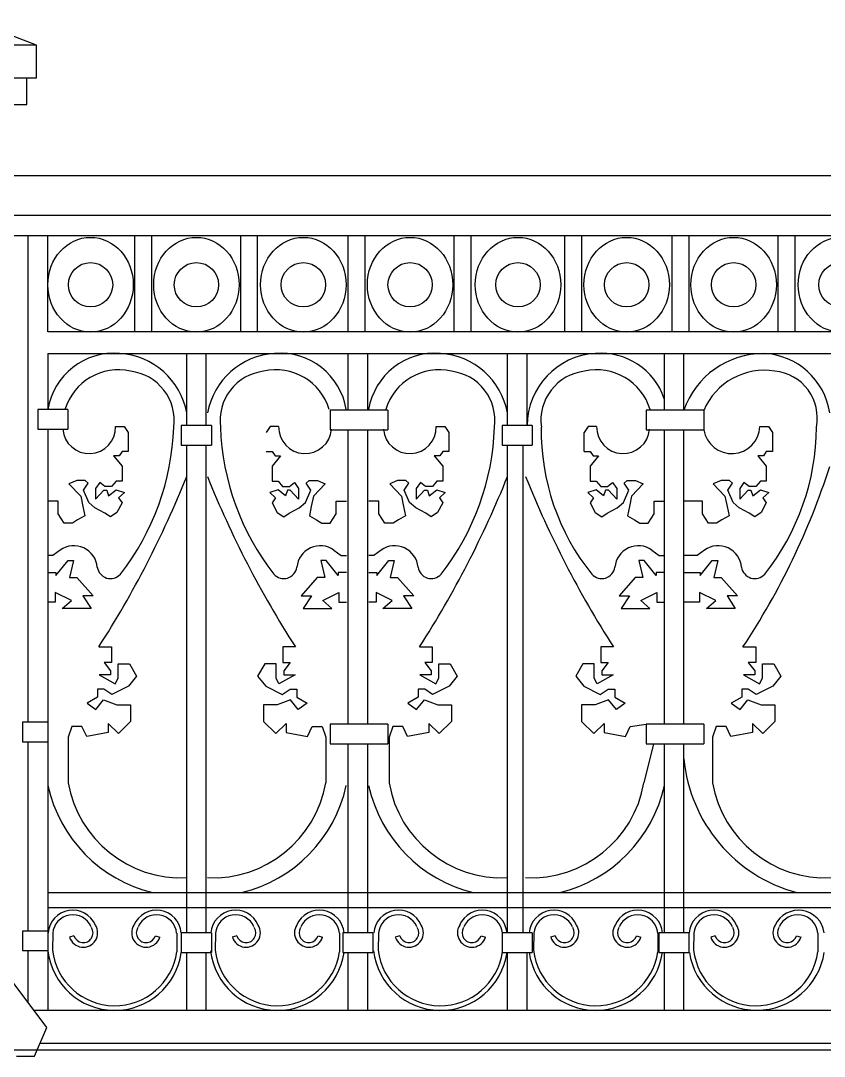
# Model space of a CAD drawing. Header units: millimetres. Extents: x 1931 to 30327, y -2374 to 17555.
# Drawn here: x 8144 to 9015, y 13276 to 14398 of the extents above; entities that cross this region are included whole.
import ezdxf

# ---------------------------------------------------------------- set-up
doc = ezdxf.new("R2010")
doc.units = ezdxf.units.MM

msp = doc.modelspace()

# ---------------------------------------------------------------- linework, layer by layer
at = {"color": 4, "linetype": 'ByBlock', "lineweight": -2}
for p, q in [((8160.8, 14371.4), (8091.4, 14398)), ((8160.8, 14371.4), (8011.3, 14371.4)), ((8160.8, 14336), (8160.8, 14371.4)), ((8011.3, 14336), (8160.8, 14336)), ((8150.5, 14307.2), (8150.5, 14336)), ((8129, 14307.2), (8150.5, 14307.2)), ((8101.7, 14230.4), (9963.7, 14230.4)), ((8101.7, 14187.5), (9963.7, 14187.5)), ((9963.7, 14165.1), (8101.7, 14165.1)), ((8173.3, 14165.1), (8151.7, 14165.1)), ((8151.7, 14165.1), (8151.7, 13957.5)), ((8173.3, 14060.8), (8173.3, 14165.1)), ((8267.6, 14060.8), (8267.6, 14165.1)), ((8285.9, 14060.8), (8285.9, 14165.1)), ((8382.3, 14060.8), (8382.3, 14165.1)), ((8400.6, 14060.8), (8400.6, 14165.1)), ((8498.8, 14060.8), (8498.8, 14165.1)), ((8517.1, 14060.8), (8517.1, 14165.1)), ((8613.5, 14060.8), (8613.5, 14165.1)), ((8631.9, 14060.8), (8631.9, 14165.1)), ((8733.4, 14060.8), (8733.4, 14165.1)), ((8751.8, 14060.8), (8751.8, 14165.1)), ((8849.9, 14060.8), (8849.9, 14165.1)), ((8868.2, 14060.8), (8868.2, 14165.1)), ((8964.7, 14060.8), (8964.7, 14165.1)), ((8983, 14060.8), (8983, 14165.1)), ((9894.7, 14060.8), (8173.3, 14060.8)), ((8173.3, 14037.6), (8173.3, 13976.8)), ((8173.3, 14037.6), (9894.7, 14037.6)), ((8323.8, 13959.5), (8323.8, 14037.6)), ((8344.9, 13959.5), (8344.9, 14037.6)), ((8498.8, 13976), (8498.8, 14037.6)), ((8519.9, 13976), (8519.9, 14037.6)), ((8671.3, 13959.5), (8671.3, 14037.6)), ((8692.5, 13959.5), (8692.5, 14037.6)), ((8841.3, 13976), (8841.3, 14037.6)), ((8862.4, 13976), (8862.4, 14037.6)), ((8195, 13976.8), (8162.3, 13976.8)), ((8162.3, 13976.8), (8162.3, 13955.5)), ((8195, 13976.8), (8195, 13955.5)), ((8541.6, 13976), (8479.2, 13976)), ((8479.2, 13976), (8479.2, 13954.7)), ((8541.6, 13976), (8541.6, 13954.7)), ((8884.2, 13976), (8821.7, 13976)), ((8821.7, 13976), (8821.7, 13954.7)), ((8884.2, 13976), (8884.2, 13954.7)), ((8151.7, 13957.5), (8151.7, 13638)), ((8162.3, 13955.5), (8195, 13955.5)), ((8173.3, 13955.5), (8173.3, 13326.3)), ((8246.6, 13958.3), (8255.8, 13958.3)), ((8255.8, 13958.3), (8260.3, 13951.8)), ((8350.5, 13959.5), (8317.8, 13959.5)), ((8317.8, 13959.5), (8317.8, 13938.2)), ((8350.5, 13959.5), (8350.5, 13938.2)), ((8414.1, 13958.3), (8409.7, 13951.8)), ((8423.3, 13958.3), (8414.1, 13958.3)), ((8479.2, 13954.7), (8541.6, 13954.7)), ((8498.8, 13635.9), (8498.8, 13954.7)), ((8519.9, 13635.9), (8519.9, 13954.7)), ((8594.2, 13958.3), (8603.4, 13958.3)), ((8603.4, 13958.3), (8607.9, 13951.8)), ((8698.1, 13959.5), (8665.4, 13959.5)), ((8665.4, 13959.5), (8665.4, 13938.2)), ((8698.1, 13959.5), (8698.1, 13938.2)), ((8758.7, 13958.3), (8754.3, 13951.8)), ((8767.9, 13958.3), (8758.7, 13958.3)), ((8821.7, 13954.7), (8884.2, 13954.7)), ((8841.3, 13635.9), (8841.3, 13954.7)), ((8862.4, 13635.9), (8862.4, 13954.7)), ((8944.8, 13958.3), (8954, 13958.3)), ((8954, 13958.3), (8958.5, 13951.8)), ((8260.3, 13951.8), (8260.3, 13931.5)), ((8607.9, 13951.8), (8607.9, 13931.5)), ((8754.3, 13931.5), (8754.3, 13951.8)), ((8958.5, 13951.8), (8958.5, 13931.5)), ((8317.8, 13938.2), (8350.5, 13938.2)), ((8323.8, 13410), (8323.8, 13938.2)), ((8344.9, 13410), (8344.9, 13938.2)), ((8665.4, 13938.2), (8698.1, 13938.2)), ((8671.3, 13410), (8671.3, 13938.2)), ((8688.4, 13410), (8688.4, 13938.2)), ((8250.5, 13926.8), (8244.4, 13926.8)), ((8244.4, 13926.8), (8253.6, 13915.3)), ((8253.6, 13931.5), (8250.5, 13926.8)), ((8260.3, 13931.5), (8253.6, 13931.5)), ((8409.7, 13931.5), (8416.3, 13931.5)), ((8416.3, 13931.5), (8419.5, 13926.8)), ((8425.5, 13926.8), (8416.3, 13915.3)), ((8419.5, 13926.8), (8425.5, 13926.8)), ((8598, 13926.8), (8592, 13926.8)), ((8592, 13926.8), (8601.2, 13915.3)), ((8601.2, 13931.5), (8598, 13926.8)), ((8607.9, 13931.5), (8601.2, 13931.5)), ((8754.3, 13931.5), (8760.9, 13931.5)), ((8760.9, 13931.5), (8764.1, 13926.8)), ((8770.1, 13926.8), (8760.9, 13915.3)), ((8764.1, 13926.8), (8770.1, 13926.8)), ((8948.6, 13926.8), (8942.6, 13926.8)), ((8942.6, 13926.8), (8951.8, 13915.3)), ((8951.8, 13931.5), (8948.6, 13926.8)), ((8958.5, 13931.5), (8951.8, 13931.5)), ((8253.6, 13915.3), (8253.6, 13908.7)), ((8416.3, 13915.3), (8416.3, 13908.7)), ((8601.2, 13915.3), (8601.2, 13908.7)), ((8760.9, 13915.3), (8760.9, 13908.7)), ((8951.8, 13915.3), (8951.8, 13908.7)), ((8204.7, 13900.1), (8196.1, 13896.5)), ((8213.7, 13900.1), (8204.7, 13900.1)), ((8216.9, 13897.1), (8213.7, 13900.1)), ((8247.3, 13899.2), (8242.3, 13893.6)), ((8253.6, 13899.2), (8247.3, 13899.2)), ((8253.6, 13908.7), (8253.6, 13899.2)), ((8416.3, 13908.7), (8416.3, 13899.2)), ((8416.3, 13899.2), (8422.7, 13899.2)), ((8422.7, 13899.2), (8427.6, 13893.6)), ((8453, 13897.1), (8456.3, 13900.1)), ((8456.3, 13900.1), (8465.3, 13900.1)), ((8465.3, 13900.1), (8473.9, 13896.5)), ((8552.3, 13900.1), (8543.7, 13896.5)), ((8561.3, 13900.1), (8552.3, 13900.1)), ((8564.5, 13897.1), (8561.3, 13900.1)), ((8594.9, 13899.2), (8589.9, 13893.6)), ((8601.2, 13899.2), (8594.9, 13899.2)), ((8601.2, 13908.7), (8601.2, 13899.2)), ((8760.9, 13908.7), (8760.9, 13899.2)), ((8760.9, 13899.2), (8767.3, 13899.2)), ((8767.3, 13899.2), (8772.3, 13893.6)), ((8797.6, 13897.1), (8800.9, 13900.1)), ((8800.9, 13900.1), (8809.9, 13900.1)), ((8809.9, 13900.1), (8818.5, 13896.5)), ((8902.8, 13900.1), (8894.2, 13896.5)), ((8911.8, 13900.1), (8902.8, 13900.1)), ((8915.1, 13897.1), (8911.8, 13900.1)), ((8945.5, 13899.2), (8940.5, 13893.6)), ((8951.8, 13899.2), (8945.5, 13899.2)), ((8951.8, 13908.7), (8951.8, 13899.2)), ((8196.1, 13896.5), (8208.8, 13882.8)), ((8211.8, 13889.5), (8216.9, 13897.1)), ((8217.6, 13876), (8211.8, 13889.5)), ((8229.4, 13897.9), (8224.9, 13891.4)), ((8224.9, 13891.4), (8224.9, 13879.9)), ((8224.9, 13879.9), (8233.9, 13889.5)), ((8234.9, 13893.6), (8229.4, 13897.9)), ((8233.9, 13889.5), (8237, 13889.5)), ((8242.3, 13893.6), (8234.9, 13893.6)), ((8237, 13889.5), (8239, 13883.4)), ((8239, 13883.4), (8247.2, 13889.9)), ((8247.2, 13889.9), (8256.2, 13887.1)), ((8422.7, 13889.9), (8413.7, 13887.1)), ((8430.9, 13883.4), (8422.7, 13889.9)), ((8427.6, 13893.6), (8435, 13893.6)), ((8433, 13889.5), (8430.9, 13883.4)), ((8436, 13889.5), (8433, 13889.5)), ((8435, 13893.6), (8440.5, 13897.9)), ((8445, 13879.9), (8436, 13889.5)), ((8440.5, 13897.9), (8445, 13891.4)), ((8445, 13891.4), (8445, 13879.9)), ((8452.4, 13876), (8458.1, 13889.5)), ((8458.1, 13889.5), (8453, 13897.1)), ((8473.9, 13896.5), (8461.2, 13882.8)), ((8543.7, 13896.5), (8556.3, 13882.8)), ((8559.4, 13889.5), (8564.5, 13897.1)), ((8565.1, 13876), (8559.4, 13889.5)), ((8577, 13897.9), (8572.5, 13891.4)), ((8572.5, 13891.4), (8572.5, 13879.9)), ((8572.5, 13879.9), (8581.5, 13889.5)), ((8582.5, 13893.6), (8577, 13897.9)), ((8581.5, 13889.5), (8584.6, 13889.5)), ((8589.9, 13893.6), (8582.5, 13893.6)), ((8584.6, 13889.5), (8586.6, 13883.4)), ((8586.6, 13883.4), (8594.8, 13889.9)), ((8594.8, 13889.9), (8603.8, 13887.1)), ((8767.4, 13889.9), (8758.4, 13887.1)), ((8775.5, 13883.4), (8767.4, 13889.9)), ((8772.3, 13893.6), (8779.6, 13893.6)), ((8777.6, 13889.5), (8775.5, 13883.4)), ((8780.7, 13889.5), (8777.6, 13889.5)), ((8779.6, 13893.6), (8785.2, 13897.9)), ((8789.7, 13879.9), (8780.7, 13889.5)), ((8785.2, 13897.9), (8789.7, 13891.4)), ((8789.7, 13891.4), (8789.7, 13879.9)), ((8797, 13876), (8802.7, 13889.5)), ((8802.7, 13889.5), (8797.6, 13897.1)), ((8818.5, 13896.5), (8805.8, 13882.8)), ((8894.2, 13896.5), (8906.9, 13882.8)), ((8910, 13889.5), (8915.1, 13897.1)), ((8915.7, 13876), (8910, 13889.5)), ((8927.6, 13897.9), (8923.1, 13891.4)), ((8923.1, 13891.4), (8923.1, 13879.9)), ((8923.1, 13879.9), (8932.1, 13889.5)), ((8933.1, 13893.6), (8927.6, 13897.9)), ((8932.1, 13889.5), (8935.2, 13889.5)), ((8940.5, 13893.6), (8933.1, 13893.6)), ((8935.2, 13889.5), (8937.2, 13883.4)), ((8937.2, 13883.4), (8945.4, 13889.9)), ((8945.4, 13889.9), (8954.4, 13887.1)), ((8184.4, 13877.7), (8173.3, 13877.7)), ((8184.4, 13863.8), (8184.4, 13877.7)), ((8208.8, 13882.8), (8211.2, 13871.9)), ((8224.3, 13870.3), (8217.6, 13876)), ((8256.2, 13887.1), (8249.9, 13881.3)), ((8249.9, 13881.3), (8253.6, 13875.6)), ((8413.7, 13887.1), (8420.1, 13881.3)), ((8420.1, 13881.3), (8416.4, 13875.6)), ((8445.6, 13870.3), (8452.4, 13876)), ((8461.2, 13882.8), (8458.7, 13871.9)), ((8485.5, 13863.8), (8485.5, 13877.7)), ((8485.5, 13877.7), (8496.7, 13877.7)), ((8532, 13877.7), (8520.9, 13877.7)), ((8532, 13863.8), (8532, 13877.7)), ((8556.3, 13882.8), (8558.8, 13871.9)), ((8571.9, 13870.3), (8565.1, 13876)), ((8603.8, 13887.1), (8597.5, 13881.3)), ((8597.5, 13881.3), (8601.1, 13875.6)), ((8758.4, 13887.1), (8764.7, 13881.3)), ((8764.7, 13881.3), (8761, 13875.6)), ((8790.3, 13870.3), (8797, 13876)), ((8805.8, 13882.8), (8803.4, 13871.9)), ((8830.2, 13863.8), (8830.2, 13877.7)), ((8830.2, 13877.7), (8841.3, 13877.7)), ((8882.6, 13877.7), (8862.4, 13877.7)), ((8882.6, 13863.8), (8882.6, 13877.7)), ((8906.9, 13882.8), (8909.4, 13871.9)), ((8922.5, 13870.3), (8915.7, 13876)), ((8954.4, 13887.1), (8948, 13881.3)), ((8948, 13881.3), (8951.7, 13875.6)), ((8211.2, 13871.9), (8213.3, 13861.7)), ((8235.1, 13864.4), (8224.3, 13870.3)), ((8248, 13865.4), (8241.1, 13860.5)), ((8253.6, 13875.6), (8248, 13865.4)), ((8416.4, 13875.6), (8421.9, 13865.4)), ((8421.9, 13865.4), (8428.9, 13860.5)), ((8434.8, 13864.4), (8445.6, 13870.3)), ((8458.7, 13871.9), (8456.7, 13861.7)), ((8558.8, 13871.9), (8560.8, 13861.7)), ((8582.7, 13864.4), (8571.9, 13870.3)), ((8595.6, 13865.4), (8588.7, 13860.5)), ((8601.1, 13875.6), (8595.6, 13865.4)), ((8761, 13875.6), (8766.5, 13865.4)), ((8766.5, 13865.4), (8773.5, 13860.5)), ((8779.4, 13864.4), (8790.3, 13870.3)), ((8803.4, 13871.9), (8801.3, 13861.7)), ((8909.4, 13871.9), (8911.4, 13861.7)), ((8933.3, 13864.4), (8922.5, 13870.3)), ((8946.2, 13865.4), (8939.2, 13860.5)), ((8951.7, 13875.6), (8946.2, 13865.4)), ((8191, 13853.6), (8184.4, 13863.8)), ((8199.8, 13853.6), (8191, 13853.6)), ((8205.5, 13857.2), (8199.8, 13853.6)), ((8213.3, 13861.7), (8205.5, 13857.2)), ((8241.1, 13860.5), (8235.1, 13864.4)), ((8428.9, 13860.5), (8434.8, 13864.4)), ((8456.7, 13861.7), (8464.5, 13857.2)), ((8464.5, 13857.2), (8470.2, 13853.6)), ((8470.2, 13853.6), (8479, 13853.6)), ((8479, 13853.6), (8485.5, 13863.8)), ((8538.5, 13853.6), (8532, 13863.8)), ((8547.3, 13853.6), (8538.5, 13853.6)), ((8553.1, 13857.2), (8547.3, 13853.6)), ((8560.8, 13861.7), (8553.1, 13857.2)), ((8588.7, 13860.5), (8582.7, 13864.4)), ((8773.5, 13860.5), (8779.4, 13864.4)), ((8801.3, 13861.7), (8809.1, 13857.2)), ((8809.1, 13857.2), (8814.8, 13853.6)), ((8814.8, 13853.6), (8823.6, 13853.6)), ((8823.6, 13853.6), (8830.2, 13863.8)), ((8889.1, 13853.6), (8882.6, 13863.8)), ((8897.9, 13853.6), (8889.1, 13853.6)), ((8903.7, 13857.2), (8897.9, 13853.6)), ((8911.4, 13861.7), (8903.7, 13857.2)), ((8939.2, 13860.5), (8933.3, 13864.4)), ((8186.7, 13824.6), (8178.8, 13818.6)), ((8483.2, 13824.6), (8491.2, 13818.6)), ((8534.3, 13824.6), (8526.4, 13818.6)), ((8827.9, 13824.6), (8835.8, 13818.6)), ((8884.9, 13824.6), (8876.9, 13818.6)), ((8178.8, 13818.6), (8173.3, 13818.6)), ((8182, 13796.9), (8195.1, 13813.4)), ((8195.1, 13813.4), (8201, 13813.4)), ((8201, 13813.4), (8196.6, 13794.7)), ((8474.9, 13813.4), (8468.9, 13813.4)), ((8468.9, 13813.4), (8473.3, 13794.7)), ((8488, 13796.9), (8474.9, 13813.4)), ((8491.2, 13818.6), (8496.7, 13818.6)), ((8526.4, 13818.6), (8520.9, 13818.6)), ((8529.6, 13796.9), (8542.7, 13813.4)), ((8542.7, 13813.4), (8548.6, 13813.4)), ((8548.6, 13813.4), (8544.2, 13794.7)), ((8819.5, 13813.4), (8813.6, 13813.4)), ((8813.6, 13813.4), (8817.9, 13794.7)), ((8832.6, 13796.9), (8819.5, 13813.4)), ((8835.8, 13818.6), (8841.3, 13818.6)), ((8876.9, 13818.6), (8862.4, 13818.6)), ((8880.1, 13796.9), (8893.2, 13813.4)), ((8893.2, 13813.4), (8899.2, 13813.4)), ((8899.2, 13813.4), (8894.8, 13794.7)), ((8173.3, 13800.3), (8182, 13800.3)), ((8182, 13800.3), (8182, 13796.9)), ((8496.7, 13800.3), (8488, 13800.3)), ((8488, 13800.3), (8488, 13796.9)), ((8520.9, 13800.3), (8529.6, 13800.3)), ((8529.6, 13800.3), (8529.6, 13796.9)), ((8841.3, 13800.3), (8832.6, 13800.3)), ((8832.6, 13800.3), (8832.6, 13796.9)), ((8862.4, 13800.3), (8880.1, 13800.3)), ((8880.1, 13800.3), (8880.1, 13796.9)), ((8196.6, 13794.7), (8204.7, 13794.7)), ((8204.7, 13794.7), (8222.2, 13775.1)), ((8465.2, 13794.7), (8447.7, 13775.1)), ((8473.3, 13794.7), (8465.2, 13794.7)), ((8544.2, 13794.7), (8552.3, 13794.7)), ((8552.3, 13794.7), (8569.8, 13775.1)), ((8809.8, 13794.7), (8792.3, 13775.1)), ((8817.9, 13794.7), (8809.8, 13794.7)), ((8894.8, 13794.7), (8902.9, 13794.7)), ((8902.9, 13794.7), (8920.4, 13775.1)), ((8198.8, 13770.1), (8181.3, 13778.5)), ((8181.3, 13778.5), (8181.3, 13768.2)), ((8222.2, 13775.1), (8211, 13775.1)), ((8211, 13775.1), (8220, 13761.3)), ((8447.7, 13775.1), (8459, 13775.1)), ((8459, 13775.1), (8449.9, 13761.3)), ((8471.1, 13770.1), (8488.6, 13778.5)), ((8488.6, 13778.5), (8488.6, 13768.2)), ((8546.4, 13770.1), (8528.9, 13778.5)), ((8528.9, 13778.5), (8528.9, 13768.2)), ((8569.8, 13775.1), (8558.6, 13775.1)), ((8558.6, 13775.1), (8567.6, 13761.3)), ((8792.3, 13775.1), (8803.6, 13775.1)), ((8803.6, 13775.1), (8794.5, 13761.3)), ((8815.8, 13770.1), (8833.2, 13778.5)), ((8833.2, 13778.5), (8833.2, 13768.2)), ((8897, 13770.1), (8879.5, 13778.5)), ((8879.5, 13778.5), (8879.5, 13768.2)), ((8920.4, 13775.1), (8909.2, 13775.1)), ((8909.2, 13775.1), (8918.2, 13761.3)), ((8181.3, 13768.2), (8173.3, 13768.2)), ((8188.8, 13761.3), (8198.8, 13770.1)), ((8481.1, 13761.3), (8471.1, 13770.1)), ((8488.6, 13768.2), (8496.7, 13768.2)), ((8528.9, 13768.2), (8520.9, 13768.2)), ((8536.4, 13761.3), (8546.4, 13770.1)), ((8825.7, 13761.3), (8815.8, 13770.1)), ((8833.2, 13768.2), (8841.3, 13768.2)), ((8879.5, 13768.2), (8862.4, 13768.2)), ((8887, 13761.3), (8897, 13770.1)), ((8220, 13761.3), (8188.8, 13761.3)), ((8449.9, 13761.3), (8481.1, 13761.3)), ((8567.6, 13761.3), (8536.4, 13761.3)), ((8794.5, 13761.3), (8825.7, 13761.3)), ((8918.2, 13761.3), (8887, 13761.3)), ((8228.4, 13719.6), (8242.1, 13719.6)), ((8242.1, 13719.6), (8242.1, 13702.8)), ((8441.6, 13719.6), (8427.8, 13719.6)), ((8427.8, 13719.6), (8427.8, 13702.8)), ((8576, 13719.6), (8589.7, 13719.6)), ((8589.7, 13719.6), (8589.7, 13702.8)), ((8786.2, 13719.6), (8772.4, 13719.6)), ((8772.4, 13719.6), (8772.4, 13702.8)), ((8926.5, 13719.6), (8940.3, 13719.6)), ((8940.3, 13719.6), (8940.3, 13702.8)), ((8242.1, 13702.8), (8234.2, 13702.8)), ((8234.2, 13702.8), (8241.1, 13693.7)), ((8249.4, 13690.8), (8249.4, 13701.4)), ((8249.4, 13701.4), (8261.6, 13701.4)), ((8261.6, 13701.4), (8269.3, 13687.9)), ((8408.3, 13701.4), (8400.6, 13687.9)), ((8420.5, 13701.4), (8408.3, 13701.4)), ((8420.5, 13690.8), (8420.5, 13701.4)), ((8427.8, 13702.8), (8435.8, 13702.8)), ((8435.8, 13702.8), (8428.9, 13693.7)), ((8589.7, 13702.8), (8581.8, 13702.8)), ((8581.8, 13702.8), (8588.6, 13693.7)), ((8597, 13690.8), (8597, 13701.4)), ((8597, 13701.4), (8609.2, 13701.4)), ((8609.2, 13701.4), (8616.9, 13687.9)), ((8753, 13701.4), (8745.3, 13687.9)), ((8765.2, 13701.4), (8753, 13701.4)), ((8765.2, 13690.8), (8765.2, 13701.4)), ((8772.4, 13702.8), (8780.4, 13702.8)), ((8780.4, 13702.8), (8773.5, 13693.7)), ((8940.3, 13702.8), (8932.3, 13702.8)), ((8932.3, 13702.8), (8939.2, 13693.7)), ((8947.6, 13690.8), (8947.6, 13701.4)), ((8947.6, 13701.4), (8959.8, 13701.4)), ((8959.8, 13701.4), (8967.5, 13687.9)), ((8241.1, 13689.5), (8228.8, 13689.5)), ((8228.8, 13689.5), (8246.2, 13679.6)), ((8241.1, 13693.7), (8241.1, 13689.5)), ((8246.2, 13679.6), (8249.4, 13686)), ((8249.4, 13686), (8249.4, 13690.8)), ((8269.3, 13687.9), (8260.6, 13677.3)), ((8400.6, 13687.9), (8409.3, 13677.3)), ((8420.5, 13686), (8420.5, 13690.8)), ((8423.7, 13679.6), (8420.5, 13686)), ((8441.1, 13689.5), (8423.7, 13679.6)), ((8428.9, 13693.7), (8428.9, 13689.5)), ((8428.9, 13689.5), (8441.1, 13689.5)), ((8588.6, 13689.5), (8576.4, 13689.5)), ((8576.4, 13689.5), (8593.8, 13679.6)), ((8588.6, 13693.7), (8588.6, 13689.5)), ((8593.8, 13679.6), (8597, 13686)), ((8597, 13686), (8597, 13690.8)), ((8616.9, 13687.9), (8608.2, 13677.3)), ((8745.3, 13687.9), (8753.9, 13677.3)), ((8765.2, 13686), (8765.2, 13690.8)), ((8768.4, 13679.6), (8765.2, 13686)), ((8785.7, 13689.5), (8768.4, 13679.6)), ((8773.5, 13693.7), (8773.5, 13689.5)), ((8773.5, 13689.5), (8785.7, 13689.5)), ((8939.2, 13689.5), (8927, 13689.5)), ((8927, 13689.5), (8944.4, 13679.6)), ((8939.2, 13693.7), (8939.2, 13689.5)), ((8944.4, 13679.6), (8947.6, 13686)), ((8947.6, 13686), (8947.6, 13690.8)), ((8967.5, 13687.9), (8958.8, 13677.3)), ((8260.6, 13677.3), (8242.7, 13668.3)), ((8409.3, 13677.3), (8427.3, 13668.3)), ((8608.2, 13677.3), (8590.2, 13668.3)), ((8753.9, 13677.3), (8771.9, 13668.3)), ((8958.8, 13677.3), (8940.8, 13668.3)), ((8226.9, 13665.1), (8215.7, 13658.7)), ((8234, 13673.8), (8226.9, 13673.8)), ((8226.9, 13673.8), (8226.9, 13665.1)), ((8242.7, 13668.3), (8234, 13673.8)), ((8427.3, 13668.3), (8436, 13673.8)), ((8436, 13673.8), (8443, 13673.8)), ((8443, 13673.8), (8443, 13665.1)), ((8443, 13665.1), (8454.3, 13658.7)), ((8574.5, 13665.1), (8563.3, 13658.7)), ((8581.6, 13673.8), (8574.5, 13673.8)), ((8574.5, 13673.8), (8574.5, 13665.1)), ((8590.2, 13668.3), (8581.6, 13673.8)), ((8771.9, 13668.3), (8780.6, 13673.8)), ((8780.6, 13673.8), (8787.6, 13673.8)), ((8787.6, 13673.8), (8787.6, 13665.1)), ((8787.6, 13665.1), (8798.9, 13658.7)), ((8925.1, 13665.1), (8913.8, 13658.7)), ((8932.2, 13673.8), (8925.1, 13673.8)), ((8925.1, 13673.8), (8925.1, 13665.1)), ((8940.8, 13668.3), (8932.2, 13673.8)), ((8215.7, 13658.7), (8225.3, 13652)), ((8225.3, 13652), (8233.7, 13662.2)), ((8233.7, 13662.2), (8248.1, 13657.1)), ((8248.1, 13657.1), (8262.9, 13657.1)), ((8262.9, 13657.1), (8262.9, 13638.8)), ((8421.8, 13657.1), (8407, 13657.1)), ((8407, 13657.1), (8407, 13638.8)), ((8436.3, 13662.2), (8421.8, 13657.1)), ((8444.6, 13652), (8436.3, 13662.2)), ((8454.3, 13658.7), (8444.6, 13652)), ((8563.3, 13658.7), (8572.9, 13652)), ((8572.9, 13652), (8581.3, 13662.2)), ((8581.3, 13662.2), (8595.7, 13657.1)), ((8595.7, 13657.1), (8610.5, 13657.1)), ((8610.5, 13657.1), (8610.5, 13638.8)), ((8766.4, 13657.1), (8751.7, 13657.1)), ((8751.7, 13657.1), (8751.7, 13638.8)), ((8780.9, 13662.2), (8766.4, 13657.1)), ((8789.3, 13652), (8780.9, 13662.2)), ((8798.9, 13658.7), (8789.3, 13652)), ((8913.8, 13658.7), (8923.5, 13652)), ((8923.5, 13652), (8931.8, 13662.2)), ((8931.8, 13662.2), (8946.3, 13657.1)), ((8946.3, 13657.1), (8961.1, 13657.1)), ((8961.1, 13657.1), (8961.1, 13638.8)), ((8173.3, 13638), (8145.7, 13638)), ((8145.7, 13638), (8145.7, 13616.7)), ((8199.3, 13633.3), (8195.4, 13621.8)), ((8210.2, 13633.3), (8199.3, 13633.3)), ((8215.4, 13622.8), (8210.2, 13633.3)), ((8249.7, 13626), (8238.5, 13636.6)), ((8238.5, 13636.6), (8238.5, 13626.9)), ((8262.9, 13638.8), (8249.7, 13626)), ((8407, 13638.8), (8420.2, 13626)), ((8420.2, 13626), (8431.5, 13636.6)), ((8431.5, 13636.6), (8431.5, 13626.9)), ((8454.6, 13622.8), (8459.7, 13633.3)), ((8459.7, 13633.3), (8470.6, 13633.3)), ((8470.6, 13633.3), (8474.5, 13621.8)), ((8541.6, 13635.9), (8479.2, 13635.9)), ((8479.2, 13635.9), (8479.2, 13614.6)), ((8541.6, 13635.9), (8541.6, 13614.6)), ((8546.9, 13633.3), (8543, 13621.8)), ((8557.8, 13633.3), (8546.9, 13633.3)), ((8562.9, 13622.8), (8557.8, 13633.3)), ((8597.3, 13626), (8586.1, 13636.6)), ((8586.1, 13636.6), (8586.1, 13626.9)), ((8610.5, 13638.8), (8597.3, 13626)), ((8751.7, 13638.8), (8764.8, 13626)), ((8764.8, 13626), (8776.1, 13636.6)), ((8776.1, 13636.6), (8776.1, 13626.9)), ((8799.2, 13622.8), (8804.4, 13633.3)), ((8804.4, 13633.3), (8821.7, 13635.9)), ((8884.2, 13635.9), (8821.7, 13635.9)), ((8821.7, 13635.9), (8821.7, 13614.6)), ((8884.2, 13635.9), (8884.2, 13614.6)), ((8897.5, 13633.3), (8893.6, 13621.8)), ((8908.4, 13633.3), (8897.5, 13633.3)), ((8913.5, 13622.8), (8908.4, 13633.3)), ((8947.9, 13626), (8936.7, 13636.6)), ((8936.7, 13636.6), (8936.7, 13626.9)), ((8961.1, 13638.8), (8947.9, 13626)), ((8195.4, 13621.8), (8195.4, 13572.5)), ((8238.5, 13626.9), (8215.4, 13622.8)), ((8431.5, 13626.9), (8454.6, 13622.8)), ((8474.5, 13621.8), (8474.5, 13572.5)), ((8543, 13621.8), (8543, 13572.5)), ((8586.1, 13626.9), (8562.9, 13622.8)), ((8776.1, 13626.9), (8799.2, 13622.8)), ((8893.6, 13621.8), (8893.6, 13572.5)), ((8936.7, 13626.9), (8913.5, 13622.8)), ((8145.7, 13616.7), (8173.3, 13616.7)), ((8151.7, 13616.7), (8151.7, 13411.9)), ((8479.2, 13614.6), (8541.6, 13614.6)), ((8498.8, 13410), (8498.8, 13614.6)), ((8519.9, 13410), (8519.9, 13614.6)), ((8829.5, 13614.6), (8819.1, 13572.5)), ((8821.7, 13614.6), (8884.2, 13614.6)), ((8841.3, 13410), (8841.3, 13614.6)), ((8862.4, 13410), (8862.4, 13614.6)), ((8173.3, 13453.5), (9894.7, 13453.5)), ((9894.7, 13437), (8173.3, 13437)), ((8173.3, 13411.9), (8145.7, 13411.9)), ((8145.7, 13411.9), (8145.7, 13390.7)), ((8178.5, 13409.5), (8178.2, 13391.2)), ((8201.5, 13406.7), (8196.8, 13405.2)), ((8289.9, 13406.7), (8294.6, 13405.2)), ((8312.9, 13409.5), (8312.9, 13389.4)), ((8350.5, 13410), (8317.8, 13410)), ((8317.8, 13410), (8317.8, 13388.7)), ((8350.5, 13410), (8350.5, 13388.7)), ((8354.9, 13409.5), (8354.6, 13391.2)), ((8377.9, 13406.7), (8373.1, 13405.2)), ((8466.2, 13406.7), (8471, 13405.2)), ((8489.2, 13409.5), (8489.3, 13389.4)), ((8525.5, 13410), (8492.9, 13410)), ((8492.9, 13410), (8492.9, 13388.7)), ((8525.5, 13410), (8525.5, 13388.7)), ((8531.5, 13409.5), (8531.2, 13391.2)), ((8554.5, 13406.7), (8549.7, 13405.2)), ((8642.8, 13406.7), (8647.6, 13405.2)), ((8698.1, 13410), (8665.4, 13410)), ((8665.4, 13410), (8665.4, 13388.7)), ((8698.1, 13410), (8698.1, 13388.7)), ((8699.8, 13409.5), (8699.6, 13391.2)), ((8722.9, 13406.7), (8718.1, 13405.2)), ((8811.2, 13406.7), (8815.9, 13405.2)), ((8834.2, 13409.5), (8834.2, 13389.4)), ((8868, 13410), (8835.4, 13410)), ((8835.4, 13410), (8835.4, 13388.7)), ((8868, 13410), (8868, 13388.7)), ((8873.3, 13409.5), (8873, 13391.2)), ((8896.3, 13406.7), (8891.6, 13405.2)), ((8984.6, 13406.7), (8989.4, 13405.2)), ((9007.7, 13409.5), (9007.7, 13389.4)), ((8145.7, 13390.7), (8173.3, 13390.7)), ((8151.7, 13390.7), (8151.7, 13335)), ((8317.8, 13388.7), (8350.5, 13388.7)), ((8323.8, 13326.3), (8323.8, 13388.7)), ((8344.9, 13326.3), (8344.9, 13388.7)), ((8492.9, 13388.7), (8525.5, 13388.7)), ((8498.8, 13326.3), (8498.8, 13388.7)), ((8519.9, 13326.3), (8519.9, 13388.7)), ((8665.4, 13388.7), (8698.1, 13388.7)), ((8671.3, 13326.3), (8671.3, 13388.7)), ((8692.5, 13326.3), (8692.5, 13388.7)), ((8835.4, 13388.7), (8868, 13388.7)), ((8841.3, 13326.3), (8841.3, 13388.7)), ((8862.4, 13326.3), (8862.4, 13388.7)), ((8172.3, 13307.5), (8134.7, 13357.5)), ((8158.2, 13326.3), (9952.4, 13326.3)), ((8158.9, 13276.2), (8172.3, 13307.5)), ((1930.6, 13283.4), (29930.6, 13283.4)), ((10803.3, 13290), (8164.8, 13290)), ((8139.2, 13276.2), (8158.9, 13276.2))]:
    msp.add_line(p, q, dxfattribs=at)
for centre in [(8219.5, 14112), (8334.2, 14112), (8450.1, 14112), (8565.8, 14112), (8682.7, 14112), (8800.5, 14112), (8916.4, 14112), (9032.6, 14112)]:
    msp.add_circle(centre, 24, dxfattribs=at)
for centre, radius, start, end in [((8245.1, 13965), 72.8, 85.3866, 170.701), ((8246, 13958.7), 79.1, 10.5198, 86.3796), ((8424, 13958.7), 79.1, 93.6204, 169.4802), ((8424.8, 13965), 72.8, 9.299, 94.6134), ((8592.7, 13965), 72.8, 85.3866, 170.701), ((8593.6, 13958.7), 79.1, 10.5198, 86.3796), ((8771.5, 13958.8), 79, 93.594, 179.4642), ((8772.4, 13965), 72.8, 18.8759, 94.6134), ((8949, 13946), 91.6, 89.9114, 160.9058), ((8945.4, 13961.7), 76, 8.6069, 87.1958), ((8249.5, 13959.6), 60.2, 77.1111, 163.4566), ((8256.5, 13965.1), 53.6, 352.1675, 83.1102), ((8413.5, 13965.1), 53.6, 96.8898, 187.8325), ((8420.5, 13959.6), 60.2, 16.5434, 102.8889), ((8597.1, 13959.6), 60.2, 77.1111, 163.4566), ((8604.1, 13965.1), 53.6, 352.1675, 83.1102), ((8761.1, 13965.1), 53.6, 96.8898, 187.8325), ((8768.1, 13959.6), 60.2, 16.5434, 102.8889), ((8949.3, 13948.7), 70.6, 80.4101, 157.3105), ((8956.2, 13967.8), 50.8, 348.6845, 84.4777), ((8218, 13957.8), 28.7, 184.5688, 1.0411), ((8035, 13967.2), 274.8, 322.1141, 358.0324), ((8634.9, 13967.2), 274.8, 181.9676, 217.8859), ((8452, 13957.8), 28.7, 178.9589, 355.4312), ((8565.5, 13957.8), 28.7, 184.5688, 1.0411), ((8382.6, 13967.2), 274.8, 322.1141, 358.0324), ((8955.2, 13953.8), 247.3, 179.0691, 218.8922), ((8796.6, 13957.8), 28.7, 178.9589, 355.4312), ((8914.3, 13959.5), 30.5, 189.0999, 357.7586), ((8748.4, 13958.9), 257.7, 321.5083, 359.7602), ((8265.3, 14158), 793.3, 326.4577, 342.1729), ((7298.3, 14316.8), 1105.3, 327.2973, 338.0945), ((9371.6, 14316.8), 1105.3, 201.9055, 212.7027), ((7645.9, 14316.8), 1105.3, 327.2973, 338.0945), ((9716.3, 14316.8), 1105.3, 201.9055, 212.7027), ((8201.4, 13803.8), 25.5, 5.0849, 125.245), ((8468.5, 13803.8), 25.5, 54.755, 174.9151), ((8549, 13803.8), 25.5, 5.0849, 125.245), ((8813.1, 13803.8), 25.5, 54.755, 174.9151), ((8899.6, 13803.8), 25.5, 5.0849, 125.245), ((8241.1, 13808.2), 14.5, 188.6372, 317.7186), ((8428.8, 13808.2), 14.5, 222.2814, 351.3628), ((8588.7, 13808.2), 14.5, 188.6372, 317.7186), ((8773.4, 13808.2), 14.5, 222.2814, 351.3628), ((8939.3, 13808.2), 14.5, 188.6372, 317.7186), ((9027.8, 13613.9), 166, 185.2846, 255.0132), ((8323.2, 13602.7), 153.6, 192.523, 256.2341), ((8317.7, 13593.7), 124.1, 189.836, 272.7963), ((8352.2, 13593.7), 124.1, 267.2037, 350.164), ((8346.7, 13602.7), 153.6, 283.7659, 347.477), ((8670.8, 13602.7), 153.6, 192.523, 256.2341), ((8665.3, 13593.7), 124.1, 189.836, 272.7963), ((8696.9, 13593.7), 124.1, 267.2037, 350.164), ((8691.4, 13602.7), 153.6, 283.7659, 347.477), ((9015.9, 13593.7), 124.1, 189.836, 272.7963), ((8200.2, 13407.7), 26.8, 23.2704, 175.2039), ((8200.2, 13407.7), 21.8, 23.2704, 175.2039), ((8291.1, 13407.7), 26.8, 4.7961, 156.7296), ((8291.1, 13407.7), 21.8, 4.7961, 156.7296), ((8376.6, 13407.7), 26.8, 23.2704, 175.2039), ((8376.6, 13407.7), 21.8, 23.2704, 175.2039), ((8467.5, 13407.7), 26.8, 4.7961, 156.7296), ((8467.5, 13407.7), 21.8, 4.7961, 156.7296), ((8553.2, 13407.7), 26.8, 23.2704, 175.2039), ((8553.2, 13407.7), 21.8, 23.2704, 175.2039), ((8644.1, 13407.7), 26.8, 4.7961, 156.7296), ((8644.1, 13407.7), 21.8, 4.7961, 156.7296), ((8721.6, 13407.7), 26.8, 23.2704, 175.2039), ((8721.6, 13407.7), 21.8, 23.2704, 175.2039), ((8812.5, 13407.7), 26.8, 4.7961, 156.7296), ((8812.5, 13407.7), 21.8, 4.7961, 156.7296), ((8895, 13407.7), 26.8, 23.2704, 175.2039), ((8895, 13407.7), 21.8, 23.2704, 175.2039), ((8986.7, 13406.3), 28.1, 7.5692, 154.6345), ((8985.9, 13407.7), 21.8, 4.7961, 156.7296), ((8211.6, 13410), 15.6, 197.8691, 32.2021), ((8279.7, 13410), 15.6, 147.7979, 342.1309), ((8388, 13410), 15.6, 197.8691, 32.2021), ((8456.1, 13410), 15.6, 147.7979, 342.1309), ((8564.6, 13410), 15.6, 197.8691, 32.2021), ((8632.7, 13410), 15.6, 147.7979, 342.1309), ((8733, 13410), 15.6, 197.8691, 32.2021), ((8801.1, 13410), 15.6, 147.7979, 342.1309), ((8906.4, 13410), 15.6, 197.8691, 32.2021), ((8974.5, 13410), 15.6, 147.7979, 342.1309), ((8211.6, 13410), 10.6, 197.8691, 32.2021), ((8279.7, 13410), 10.6, 147.7979, 342.1309), ((8388, 13410), 10.6, 197.8691, 32.2021), ((8456.1, 13410), 10.6, 147.7979, 342.1309), ((8564.6, 13410), 10.6, 197.8691, 32.2021), ((8632.7, 13410), 10.6, 147.7979, 342.1309), ((8733, 13410), 10.6, 197.8691, 32.2021), ((8801.1, 13410), 10.6, 147.7979, 342.1309), ((8906.4, 13410), 10.6, 197.8691, 32.2021), ((8974.5, 13410), 10.6, 147.7979, 342.1309), ((8245.7, 13398.9), 72.9, 186.5171, 351.9349), ((8245.7, 13398.9), 67.9, 186.5171, 351.9349), ((8422, 13398.9), 72.9, 186.5171, 351.9349), ((8422, 13398.9), 67.9, 186.5171, 351.9349), ((8598.7, 13398.9), 72.9, 186.5171, 351.9349), ((8598.7, 13398.9), 67.9, 186.5171, 351.9349), ((8767, 13398.9), 72.9, 188.0651, 351.9349), ((8767, 13398.9), 67.9, 186.5171, 351.9349), ((8941.5, 13400.1), 74, 188.8347, 351.1653), ((8940.5, 13398.9), 67.9, 186.5171, 351.9349)]:
    msp.add_arc(centre, radius, start, end, dxfattribs=at)
for centre in [(8219.5, 14112), (8334.2, 14112), (8450.1, 14112), (8565.8, 14112), (8682.7, 14112), (8800.5, 14112), (8916.4, 14112), (9032.6, 14112)]:
    msp.add_ellipse(centre, major_axis=(0, -51.3), ratio=0.902107, dxfattribs=at)

doc.saveas('drawing.dxf')
